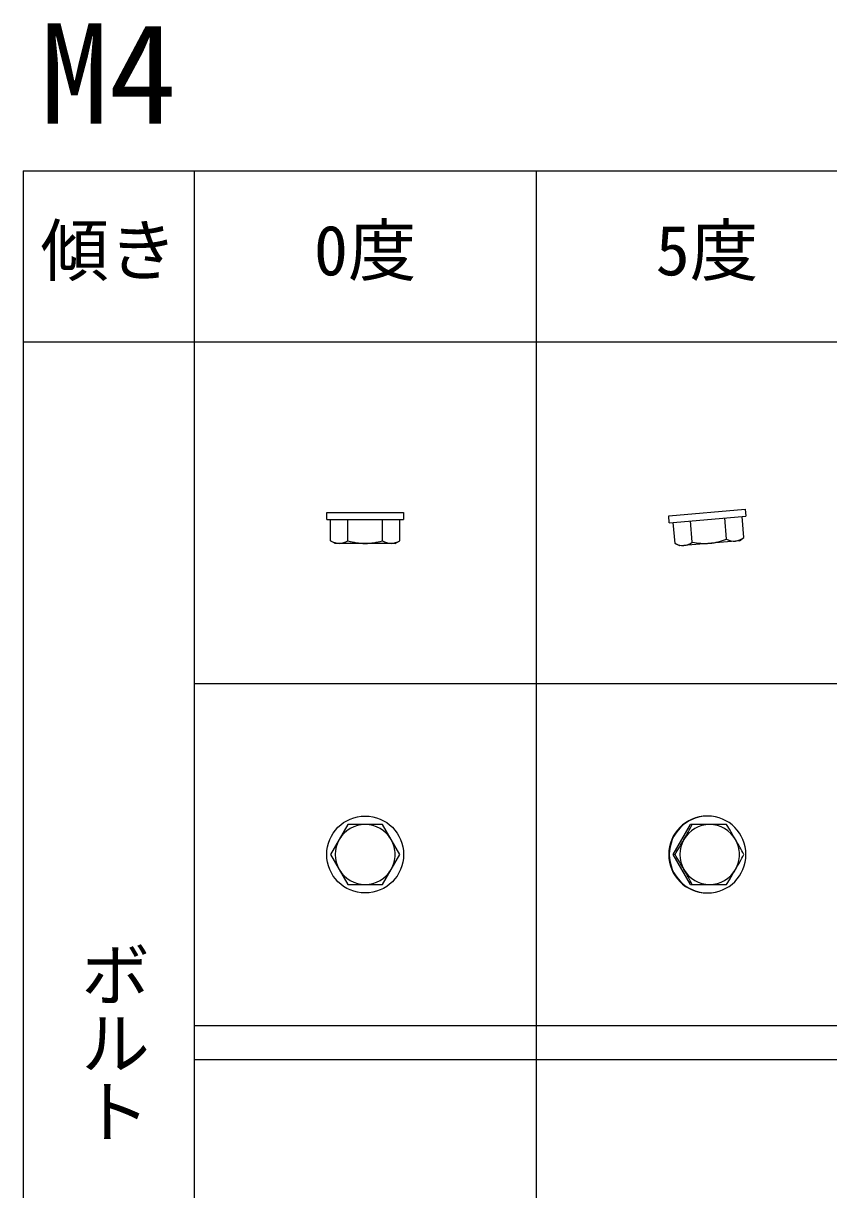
# Model space of a CAD drawing. Units: millimetres, scale not verified. Extents: x -390 to 390, y -260 to 278.
# Drawn here: x -390 to -295.8, y 140.8 to 277.2 of the extents above; entities that cross this region are included whole.
import ezdxf
from ezdxf.enums import TextEntityAlignment as Align

# ---------------------------------------------------------------- set-up
doc = ezdxf.new("R2010")
doc.units = ezdxf.units.MM
doc.header["$LTSCALE"] = 2
for name, color, linetype in [('0-0', 3, 'Continuous'), ('F-0', 4, 'Continuous'), ('F-E', 6, 'Continuous')]:
    doc.layers.add(name, color=color, linetype=linetype)
doc.styles.add('@ＭＳ ゴシック', font='')
doc.styles.add('ＭＳ ゴシック', font='')
doc.styles.get('@ＭＳ ゴシック').set_extended_font_data('@MS Gothic')
doc.styles.get('ＭＳ ゴシック').set_extended_font_data('MS Gothic')

msp = doc.modelspace()

# ---------------------------------------------------------------- linework, layer by layer
at = {"layer": '0-0'}
for p, q in [((-354.5, 219.2), (-354.5, 220)), ((-354.5, 219.2), (-345.5, 219.2)), ((-354.042, 216.712), (-354.042, 219.2)), ((-354.042, 219.2), (-345.958, 219.2)), ((-352.021, 216.712), (-352.021, 219.2)), ((-347.979, 216.713), (-347.979, 219.2)), ((-345.958, 216.712), (-345.958, 219.2)), ((-314.413, 218.811), (-314.483, 219.608)), ((-314.413, 218.811), (-305.447, 219.595)), ((-313.956, 218.851), (-305.904, 219.555)), ((-313.74, 216.373), (-313.956, 218.851)), ((-311.727, 216.549), (-311.943, 219.027)), ((-307.7, 216.901), (-307.917, 219.379)), ((-305.687, 217.077), (-305.904, 219.555)), ((-306.2, 216.719), (-305.687, 217.077)), ((-353.5, 216.4), (-354.042, 216.712)), ((-346.5, 216.4), (-353.5, 216.4)), ((-346.5, 216.4), (-345.958, 216.712)), ((-313.173, 216.109), (-313.74, 216.373)), ((-306.2, 216.719), (-313.173, 216.109)), ((-352.021, 183.5), (-353.032, 181.749)), ((-347.979, 183.5), (-352.021, 183.5)), ((-346.968, 181.748), (-347.979, 183.5)), ((-307.7, 183.5), (-311.943, 183.5)), ((-353.032, 181.749), (-354.042, 180)), ((-345.958, 180), (-346.968, 181.748)), ((-354.042, 180), (-353.032, 178.251)), ((-346.968, 178.252), (-345.958, 180)), ((-311.943, 176.5), (-313.956, 180)), ((-353.032, 178.251), (-352.021, 176.5)), ((-347.979, 176.5), (-346.968, 178.252)), ((-352.021, 176.5), (-347.979, 176.5)), ((-311.943, 176.5), (-307.7, 176.5))]:
    msp.add_line(p, q, dxfattribs=at)
for points in [[(-354.5, 220), (-345.5, 220), (-345.5, 219.2)], [(-314.483, 219.608), (-305.517, 220.392), (-305.447, 219.595)], [(-313.739, 180), (-313.956, 180), (-311.943, 183.5)]]:
    msp.add_lwpolyline(points, dxfattribs=at)
msp.add_circle((-350, 180), 4.5, dxfattribs=at)
for centre, radius, start, end in [((-306.912, 218.681), 2.018, 277.025, 307.383), ((-352.96, 218.42), 2.021, 237.642, 267.958), ((-353.101, 218.414), 2.015, 271.965, 302.409), ((-349.919, 223.605), 7.206, 253.045, 269.359), ((-350.08, 223.604), 7.205, 270.641, 286.956), ((-346.899, 218.414), 2.015, 237.59, 268.039), ((-347.039, 218.417), 2.018, 272.025, 302.383), ((-312.811, 218.168), 2.021, 242.642, 272.958), ((-312.951, 218.15), 2.015, 276.965, 307.409), ((-310.234, 223.599), 7.206, 258.045, 274.359), ((-310.394, 223.584), 7.205, 275.641, 291.956), ((-306.773, 218.69), 2.015, 242.59, 273.039), ((-309.983, 180), 4.5, 90.218, 269.782), ((-309.913, 180), 4.5, 90.218, 269.782), ((-309.939, 180.009), 4.492, 359.891, 89.891), ((-349.999, 179.999), 3.502, 90.014, 150.009), ((-350.001, 179.998), 3.502, 29.986, 89.985), ((-390.519, 226.44), 89.734, 330.129, 331.411), ((-309.683, 180.014), 3.486, 90.054, 150.158), ((-309.69, 180.014), 3.486, 29.837, 89.945), ((-387.272, 135.316), 93.024, 29.944, 31.197), ((-350, 180), 3.5, 150.021, 209.98), ((-349.998, 180.001), 3.498, 359.99, 29.983), ((-393.89, 228.529), 93.697, 328.806, 330.049), ((-309.661, 180), 3.511, 150.13, 209.87), ((-384.212, 137.207), 89.428, 28.589, 29.873), ((-309.707, 180.001), 3.508, 359.985, 29.88), ((-349.998, 180), 3.498, 330.017, 0.01), ((-393.89, 131.472), 93.697, 29.951, 31.194), ((-309.939, 179.992), 4.492, 270.109, 0.109), ((-384.212, 222.794), 89.428, 330.127, 331.411), ((-309.707, 179.999), 3.508, 330.12, 0.015), ((-349.999, 180.002), 3.502, 209.991, 269.986), ((-350.001, 180.002), 3.502, 270.015, 330.014), ((-309.683, 179.986), 3.486, 209.842, 269.945), ((-390.516, 133.561), 89.731, 28.589, 29.871), ((-309.69, 179.986), 3.486, 270.055, 330.163), ((-387.273, 224.685), 93.025, 328.803, 330.056)]:
    msp.add_arc(centre, radius, start, end, dxfattribs=at)
at = {"layer": 'F-0'}
for p, q in [((-330, 260), (-330, -260)), ((-370, 200), (390, 200)), ((-370, 160), (390, 160)), ((-370, 156), (390, 156))]:
    msp.add_line(p, q, dxfattribs=at)
at = {"layer": 'F-E'}
for p, q in [((-390, 260), (-390, -260)), ((-390, 260), (390, 260)), ((-370, 260), (-370, -260)), ((-390, 240), (390, 240))]:
    msp.add_line(p, q, dxfattribs=at)

# ---------------------------------------------------------------- texts
at = {"layer": 'F-0', "color": 7, "style": 'ＭＳ ゴシック'}
for s, height, p in [('M4', 11.73, (-388, 262)), ('傾き', 5.865, (-388, 246)), ('0度', 5.865, (-356, 246)), ('5度', 5.865, (-316, 246))]:
    msp.add_text(s, height=height, dxfattribs=at).set_placement(p, align=Align.BOTTOM_LEFT)
at = {"layer": 'F-0', "color": 7, "style": '@ＭＳ ゴシック'}
msp.add_text('ボルト', height=5.865, rotation=270, dxfattribs=at).set_placement((-384, 170), align=Align.BOTTOM_LEFT)

doc.saveas('drawing.dxf')
